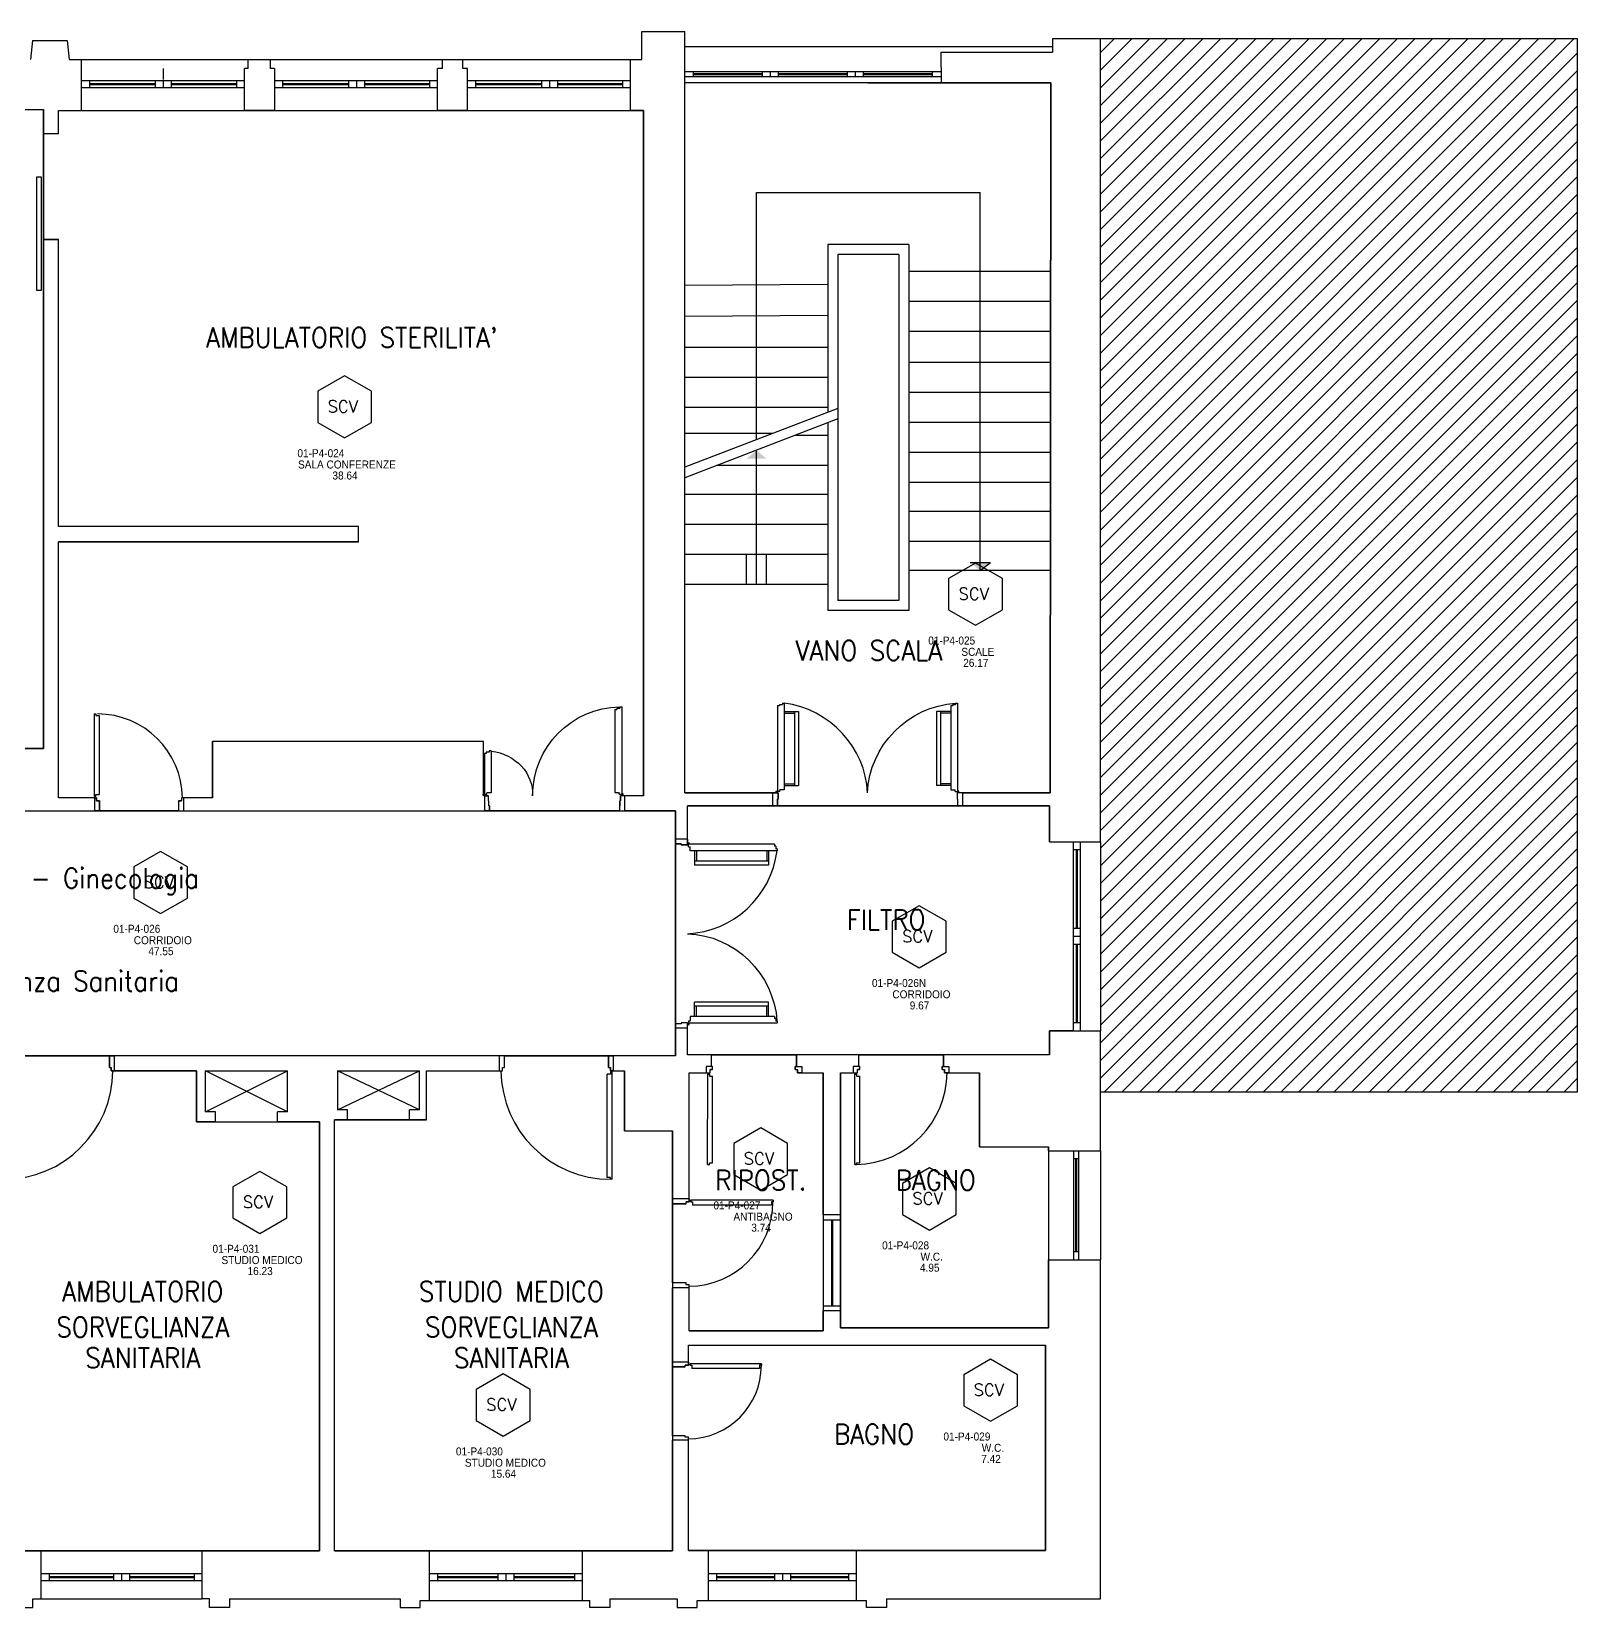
# Model space of a CAD drawing. Header units: inches. Extents: x 16420 to 16611, y 92341 to 92416.
# Drawn here: x 16595.16 to 16610.62, y 92394.56 to 92410.31 of the extents above; entities that cross this region are included whole.
import ezdxf
from ezdxf.enums import TextEntityAlignment as Align

# ---------------------------------------------------------------- set-up
doc = ezdxf.new("R2010")
doc.units = ezdxf.units.IN
doc.header["$LTSCALE"] = 50
doc.header["$MEASUREMENT"] = 0
doc.linetypes.add('HIDDEN2', pattern=[0.1875, 0.125, -0.0625])
doc.linetypes.add('NASCOSTA2', pattern=[0.1875, 0.125, -0.0625])
for name, color, linetype in [('A-LOCALI', 7, 'Continuous'), ('AA-CodiceVano', 7, 'Continuous'), ('GMM_DEST.USO', 50, 'Continuous'), ('PIANTA', 7, 'Continuous'), ('RM', 191, 'Continuous')]:
    doc.layers.add(name, color=color, linetype=linetype)
doc.styles.add('ARIAL', font='arial.ttf')
doc.styles.add('ARTECO', font='romans.shx', dxfattribs={"width": 0.9})
doc.styles.get("Standard").update_dxf_attribs({"font": 'txt.shx'})

# ---------------------------------------------------------------- blocks, each defined once
blk = doc.blocks.new('MFM_COD_VANO')
at = {"layer": 'A-LOCALI'}
for p, q in [((0, 0.621), (-0.269, 0.466)), ((0.269, 0.466), (0, 0.621)), ((-0.269, 0.466), (-0.269, 0.155)), ((0.269, 0.155), (0.269, 0.466)), ((-0.269, 0.155), (0, 0)), ((0, 0), (0.269, 0.155))]:
    blk.add_line(p, q, dxfattribs=at)
blk.add_text('SCV', height=0.12, dxfattribs=at).set_placement((-0.17, 0.255))
at = {"layer": 'A-LOCALI', "flags": 9}
for tag in ['MFM_NAME', 'MFM_COD_COMPLESSO', 'MFM_COD_EDIFICIO', 'MFM_COD_PIANO', 'MFM_COD_MACROAREA', 'MFM_ZONA', 'MFM_REPARTO']:
    blk.add_attdef(tag, (-0.084, 0.188), '', height=0.005, dxfattribs=at)
blk.add_attdef('MFM_ALTEZZA', text='', height=0.005, dxfattribs=at).set_placement((-0.057, 0.188), align=Align.CENTER)
at = {"layer": 'A-LOCALI', "style": 'ARIAL', "width": 0.9, "flags": 8}
for tag, p in [('MFM_COD_UT', (-0.026, -0.078)), ('MFM_DESTINAZIONE_USO', (0.023, -0.306)), ('MFM_SUPERFICIE', (0.004, -0.416))]:
    blk.add_attdef(tag, text='', height=0.08, dxfattribs=at).set_placement(p, align=Align.CENTER)
at = {"layer": 'A-LOCALI', "style": 'ARIAL', "width": 0.9}
for tag, p, height, flags in [('MFM_COD_LOCALE', (-0.472, -0.192), 0.08, 8), ('MFM_COD_SCHEDA', (-0.275, -0.483), 0.04, 9)]:
    blk.add_attdef(tag, p, '', height=height, dxfattribs=dict(at, flags=flags))

msp = doc.modelspace()

# ---------------------------------------------------------------- linework, layer by layer
at = {"layer": 'PIANTA', "color": 0}
for p, q in [((16601.264, 92410.033), (16601.264, 92410.313)), ((16601.264, 92410.313), (16601.694, 92410.313)), ((16601.694, 92402.703), (16601.694, 92410.313)), ((16595.168, 92410.223), (16595.147, 92410.033)), ((16595.168, 92410.223), (16595.514, 92410.223)), ((16595.514, 92410.223), (16595.535, 92410.033)), ((16601.694, 92410.163), (16605.37, 92410.163)), ((16604.254, 92410.108), (16604.255, 92409.803)), ((16604.255, 92410.108), (16605.37, 92410.108)), ((16605.849, 92410.241), (16605.37, 92410.241)), ((16605.37, 92410.241), (16605.37, 92410.108)), ((16605.849, 92402.213), (16605.849, 92410.241)), ((16605.849, 92410.222), (16605.849, 92410.241)), ((16605.849, 92410.102), (16605.988, 92410.241)), ((16605.849, 92409.926), (16606.165, 92410.241)), ((16605.849, 92409.749), (16606.341, 92410.241)), ((16605.849, 92409.572), (16606.518, 92410.241)), ((16605.849, 92409.395), (16606.695, 92410.241)), ((16605.849, 92409.219), (16606.872, 92410.241)), ((16605.849, 92409.042), (16607.049, 92410.241)), ((16605.849, 92408.865), (16607.225, 92410.241)), ((16605.849, 92408.688), (16607.402, 92410.241)), ((16605.849, 92408.511), (16607.579, 92410.241)), ((16605.849, 92408.335), (16607.756, 92410.241)), ((16605.849, 92408.158), (16607.932, 92410.241)), ((16605.849, 92407.981), (16608.109, 92410.241)), ((16605.849, 92407.804), (16608.286, 92410.241)), ((16605.849, 92407.628), (16608.463, 92410.241)), ((16605.849, 92407.451), (16608.64, 92410.241)), ((16605.849, 92407.274), (16608.816, 92410.241)), ((16605.849, 92407.097), (16608.993, 92410.241)), ((16605.849, 92406.92), (16609.17, 92410.241)), ((16605.849, 92406.744), (16609.347, 92410.241)), ((16605.849, 92406.567), (16609.523, 92410.241)), ((16605.849, 92406.39), (16609.7, 92410.241)), ((16605.849, 92406.213), (16609.877, 92410.241)), ((16605.849, 92406.037), (16610.054, 92410.241)), ((16605.849, 92405.86), (16610.23, 92410.241)), ((16605.849, 92405.683), (16610.407, 92410.241)), ((16605.849, 92405.506), (16610.584, 92410.241)), ((16605.849, 92405.329), (16610.621, 92410.101)), ((16595.535, 92410.033), (16595.659, 92410.033)), ((16595.659, 92409.523), (16595.659, 92410.033)), ((16595.659, 92410.033), (16597.289, 92410.033)), ((16596.474, 92409.943), (16596.474, 92409.833)), ((16597.289, 92410.033), (16597.514, 92410.033)), ((16597.289, 92409.523), (16597.289, 92409.943)), ((16597.289, 92409.943), (16597.289, 92409.943)), ((16597.289, 92409.943), (16597.289, 92409.943)), ((16597.325, 92409.943), (16597.289, 92409.943)), ((16597.325, 92409.943), (16597.325, 92410.033)), ((16597.514, 92410.033), (16599.219, 92410.033)), ((16597.55, 92409.943), (16597.55, 92410.033)), ((16597.589, 92409.943), (16597.55, 92409.943)), ((16597.589, 92409.943), (16597.589, 92409.523)), ((16599.219, 92410.033), (16599.424, 92410.033)), ((16599.219, 92409.523), (16599.219, 92409.943)), ((16599.219, 92409.943), (16599.219, 92409.943)), ((16599.268, 92409.943), (16599.219, 92409.943)), ((16599.268, 92409.943), (16599.268, 92410.033)), ((16599.268, 92409.943), (16599.268, 92409.943)), ((16599.424, 92410.033), (16601.149, 92410.033)), ((16599.473, 92409.943), (16599.473, 92410.033)), ((16599.519, 92409.943), (16599.473, 92409.943)), ((16599.519, 92409.523), (16599.519, 92409.943)), ((16601.149, 92410.033), (16601.264, 92410.033)), ((16601.149, 92409.943), (16601.149, 92410.033)), ((16601.149, 92409.523), (16601.149, 92409.943)), ((16601.149, 92409.943), (16601.149, 92409.943)), ((16601.264, 92410.033), (16601.264, 92410.033)), ((16595.659, 92409.823), (16597.289, 92409.823)), ((16595.739, 92409.823), (16595.739, 92409.753)), ((16595.739, 92409.793), (16596.394, 92409.793)), ((16595.739, 92409.783), (16596.394, 92409.783)), ((16596.394, 92409.823), (16596.394, 92409.753)), ((16596.474, 92409.823), (16596.474, 92409.753)), ((16596.554, 92409.823), (16596.554, 92409.753)), ((16596.554, 92409.793), (16597.209, 92409.793)), ((16596.554, 92409.783), (16597.209, 92409.783)), ((16597.209, 92409.823), (16597.209, 92409.753)), ((16597.589, 92409.823), (16599.219, 92409.823)), ((16597.669, 92409.823), (16597.669, 92409.753)), ((16597.669, 92409.793), (16598.329, 92409.793)), ((16597.669, 92409.783), (16598.329, 92409.783)), ((16598.329, 92409.823), (16598.329, 92409.753)), ((16598.409, 92409.823), (16598.409, 92409.753)), ((16598.489, 92409.823), (16598.489, 92409.753)), ((16598.489, 92409.793), (16599.139, 92409.793)), ((16598.489, 92409.783), (16599.139, 92409.783)), ((16599.139, 92409.823), (16599.139, 92409.753)), ((16599.519, 92409.823), (16601.149, 92409.823)), ((16599.599, 92409.823), (16599.599, 92409.753)), ((16599.599, 92409.793), (16600.259, 92409.793)), ((16599.599, 92409.783), (16600.259, 92409.783)), ((16600.259, 92409.823), (16600.259, 92409.753)), ((16600.339, 92409.823), (16600.339, 92409.753)), ((16600.419, 92409.823), (16600.419, 92409.753)), ((16600.419, 92409.793), (16601.069, 92409.793)), ((16600.419, 92409.783), (16601.069, 92409.783)), ((16601.069, 92409.823), (16601.069, 92409.753)), ((16601.694, 92409.803), (16604.254, 92409.803)), ((16601.694, 92409.803), (16604.254, 92409.803)), ((16601.695, 92409.913), (16604.254, 92409.913)), ((16601.695, 92409.863), (16604.255, 92409.863)), ((16601.775, 92409.912), (16601.775, 92409.862)), ((16601.775, 92409.892), (16602.465, 92409.893)), ((16601.775, 92409.882), (16602.465, 92409.883)), ((16602.465, 92409.913), (16602.465, 92409.863)), ((16602.545, 92409.913), (16602.545, 92409.863)), ((16602.625, 92409.912), (16602.625, 92409.862)), ((16602.625, 92409.892), (16603.315, 92409.894)), ((16602.625, 92409.882), (16603.315, 92409.884)), ((16603.315, 92409.913), (16603.315, 92409.863)), ((16603.395, 92409.913), (16603.395, 92409.863)), ((16603.475, 92409.912), (16603.475, 92409.862)), ((16603.475, 92409.893), (16604.165, 92409.893)), ((16603.475, 92409.883), (16604.165, 92409.883)), ((16604.165, 92409.913), (16604.165, 92409.863)), ((16604.255, 92409.803), (16605.354, 92409.803)), ((16605.345, 92402.703), (16605.354, 92409.803)), ((16605.849, 92405.153), (16610.621, 92409.924)), ((16595.659, 92409.753), (16597.289, 92409.753)), ((16597.589, 92409.753), (16599.219, 92409.753)), ((16599.519, 92409.753), (16601.149, 92409.753)), ((16605.849, 92404.976), (16610.621, 92409.747)), ((16595.039, 92409.533), (16595.279, 92409.533)), ((16595.279, 92409.293), (16595.279, 92409.533)), ((16595.429, 92409.523), (16595.659, 92409.523)), ((16595.429, 92409.293), (16595.429, 92409.523)), ((16595.659, 92409.523), (16597.289, 92409.523)), ((16597.589, 92409.523), (16597.289, 92409.523)), ((16597.589, 92409.523), (16599.219, 92409.523)), ((16599.519, 92409.523), (16599.219, 92409.523)), ((16599.519, 92409.523), (16601.149, 92409.523)), ((16601.279, 92409.523), (16601.149, 92409.523)), ((16601.279, 92402.673), (16601.279, 92409.523)), ((16605.849, 92404.799), (16610.621, 92409.571)), ((16605.849, 92404.622), (16610.621, 92409.394)), ((16595.279, 92409.293), (16595.429, 92409.293)), ((16605.849, 92404.446), (16610.621, 92409.217)), ((16605.849, 92404.269), (16610.621, 92409.04)), ((16595.259, 92408.857), (16595.209, 92408.857)), ((16595.209, 92408.857), (16595.209, 92407.726)), ((16595.259, 92407.726), (16595.259, 92408.857)), ((16605.849, 92404.092), (16610.621, 92408.863)), ((16602.409, 92406.232), (16602.409, 92408.703)), ((16602.409, 92408.703), (16604.648, 92408.703)), ((16604.648, 92404.923), (16604.648, 92408.703)), ((16605.849, 92403.915), (16610.621, 92408.687)), ((16605.849, 92403.738), (16610.621, 92408.51)), ((16595.279, 92408.233), (16595.429, 92408.233)), ((16595.279, 92403.143), (16595.279, 92408.233)), ((16595.429, 92405.363), (16595.429, 92408.233)), ((16605.849, 92403.562), (16610.621, 92408.333)), ((16603.934, 92408.184), (16603.124, 92408.184)), ((16603.124, 92408.184), (16603.124, 92406.506)), ((16603.834, 92408.084), (16603.224, 92408.084)), ((16603.224, 92408.084), (16603.224, 92404.623)), ((16603.834, 92408.084), (16603.834, 92404.623)), ((16603.934, 92408.184), (16603.934, 92404.523)), ((16605.849, 92403.385), (16610.621, 92408.156)), ((16605.352, 92407.913), (16603.934, 92407.913)), ((16605.849, 92403.208), (16610.621, 92407.98)), ((16603.124, 92407.783), (16601.694, 92407.773)), ((16605.849, 92403.031), (16610.621, 92407.803)), ((16595.209, 92407.726), (16595.259, 92407.726)), ((16605.351, 92407.613), (16603.934, 92407.613)), ((16605.849, 92402.855), (16610.621, 92407.626)), ((16603.124, 92407.473), (16601.693, 92407.463)), ((16605.849, 92402.678), (16610.621, 92407.449)), ((16605.351, 92407.313), (16603.934, 92407.313)), ((16605.849, 92402.501), (16610.621, 92407.272)), ((16603.124, 92407.153), (16601.693, 92407.153)), ((16605.35, 92407.003), (16603.934, 92407.003)), ((16605.849, 92402.324), (16610.621, 92407.096)), ((16603.124, 92406.853), (16601.694, 92406.853)), ((16605.849, 92402.147), (16610.621, 92406.919)), ((16605.35, 92406.703), (16603.934, 92406.703)), ((16605.849, 92401.971), (16610.621, 92406.742)), ((16603.124, 92406.553), (16601.694, 92406.553)), ((16605.849, 92401.794), (16610.621, 92406.565)), ((16603.124, 92406.401), (16603.124, 92404.523)), ((16605.35, 92406.403), (16603.934, 92406.403)), ((16605.849, 92401.617), (16610.621, 92406.389)), ((16602.574, 92406.293), (16601.695, 92406.293)), ((16603.124, 92406.273), (16602.799, 92406.273)), ((16605.849, 92401.44), (16610.621, 92406.212)), ((16602.411, 92404.783), (16602.411, 92406.125)), ((16605.349, 92406.103), (16603.934, 92406.103)), ((16605.849, 92401.264), (16610.621, 92406.035)), ((16603.124, 92405.973), (16602.011, 92405.973)), ((16605.849, 92401.087), (16610.621, 92405.858)), ((16605.349, 92405.803), (16603.934, 92405.803)), ((16603.124, 92405.683), (16601.694, 92405.683)), ((16605.849, 92400.91), (16610.621, 92405.681)), ((16603.124, 92405.383), (16601.694, 92405.383)), ((16605.356, 92405.513), (16603.934, 92405.513)), ((16605.849, 92400.733), (16610.621, 92405.505)), ((16598.429, 92405.363), (16595.429, 92405.363)), ((16598.429, 92405.212), (16598.429, 92405.363)), ((16605.849, 92400.556), (16610.621, 92405.328)), ((16598.429, 92405.212), (16595.429, 92405.212)), ((16595.429, 92402.653), (16595.429, 92405.212)), ((16603.124, 92405.083), (16601.695, 92405.083)), ((16602.311, 92404.783), (16602.311, 92405.083)), ((16602.511, 92404.783), (16602.511, 92405.083)), ((16605.355, 92405.213), (16603.934, 92405.213)), ((16605.849, 92400.38), (16610.621, 92405.151)), ((16605.355, 92404.923), (16603.934, 92404.923)), ((16604.547, 92405.005), (16604.648, 92405.005)), ((16604.648, 92404.923), (16604.749, 92405.005)), ((16604.648, 92405.005), (16604.749, 92405.005)), ((16605.849, 92400.203), (16610.621, 92404.974)), ((16603.124, 92404.783), (16601.694, 92404.783)), ((16605.849, 92400.026), (16610.621, 92404.798)), ((16603.834, 92404.623), (16603.224, 92404.623)), ((16605.849, 92399.849), (16610.621, 92404.621)), ((16603.934, 92404.523), (16603.124, 92404.523)), ((16605.89, 92399.713), (16610.621, 92404.444)), ((16606.066, 92399.713), (16610.621, 92404.267)), ((16606.243, 92399.713), (16610.621, 92404.09)), ((16606.42, 92399.713), (16610.621, 92403.914)), ((16606.597, 92399.713), (16610.621, 92403.737)), ((16595.786, 92403.491), (16595.786, 92402.669)), ((16595.786, 92403.491), (16595.803, 92403.491)), ((16595.803, 92403.491), (16595.803, 92403.474)), ((16600.993, 92403.536), (16600.993, 92402.704)), ((16600.993, 92403.536), (16601.012, 92403.536)), ((16601.012, 92403.548), (16601.012, 92403.536)), ((16601.012, 92403.548), (16601.041, 92403.548)), ((16601.041, 92403.561), (16601.061, 92403.561)), ((16601.041, 92403.561), (16601.041, 92403.548)), ((16601.061, 92403.561), (16601.061, 92402.687)), ((16602.621, 92403.574), (16602.621, 92402.714)), ((16602.621, 92403.574), (16602.64, 92403.574)), ((16602.64, 92403.586), (16602.64, 92403.574)), ((16602.64, 92403.586), (16602.668, 92403.586)), ((16602.668, 92403.598), (16602.668, 92403.586)), ((16602.668, 92403.598), (16602.686, 92403.598)), ((16602.686, 92403.598), (16602.686, 92402.731)), ((16602.686, 92403.515), (16602.831, 92403.515)), ((16602.686, 92403.497), (16602.791, 92403.497)), ((16602.791, 92403.515), (16602.791, 92402.774)), ((16602.831, 92403.515), (16602.831, 92402.774)), ((16604.209, 92403.515), (16604.209, 92402.774)), ((16604.354, 92403.515), (16604.209, 92403.515)), ((16604.249, 92403.515), (16604.249, 92402.774)), ((16604.354, 92403.497), (16604.249, 92403.497)), ((16604.354, 92403.574), (16604.353, 92402.731)), ((16604.354, 92403.574), (16604.372, 92403.574)), ((16604.372, 92403.586), (16604.372, 92403.574)), ((16604.372, 92403.586), (16604.4, 92403.586)), ((16604.4, 92403.598), (16604.4, 92403.586)), ((16604.4, 92403.598), (16604.419, 92403.598)), ((16604.419, 92403.598), (16604.419, 92402.714)), ((16606.774, 92399.713), (16610.621, 92403.56)), ((16595.803, 92403.474), (16595.835, 92403.474)), ((16595.835, 92403.474), (16595.835, 92402.686)), ((16606.95, 92399.713), (16610.621, 92403.383)), ((16599.679, 92403.213), (16596.969, 92403.213)), ((16596.969, 92402.653), (16596.969, 92403.213)), ((16599.679, 92402.673), (16599.679, 92403.213)), ((16607.127, 92399.713), (16610.621, 92403.207)), ((16595.029, 92403.143), (16595.279, 92403.143)), ((16599.688, 92403.094), (16599.688, 92402.685)), ((16599.707, 92403.094), (16599.688, 92403.094)), ((16599.736, 92403.107), (16599.707, 92403.107)), ((16599.707, 92403.107), (16599.707, 92403.094)), ((16599.756, 92403.12), (16599.736, 92403.12)), ((16599.736, 92403.12), (16599.736, 92403.107)), ((16599.756, 92403.12), (16599.756, 92402.702)), ((16607.304, 92399.713), (16610.621, 92403.03)), ((16607.481, 92399.713), (16610.621, 92402.853)), ((16599.756, 92402.702), (16599.712, 92402.702)), ((16599.712, 92402.685), (16599.712, 92402.702)), ((16600.993, 92402.704), (16601.037, 92402.704)), ((16601.037, 92402.687), (16601.037, 92402.704)), ((16601.694, 92402.703), (16602.569, 92402.703)), ((16602.569, 92402.703), (16602.569, 92402.573)), ((16602.569, 92402.703), (16602.625, 92402.703)), ((16602.644, 92402.714), (16602.621, 92402.714)), ((16602.625, 92402.703), (16602.625, 92402.638)), ((16602.644, 92402.714), (16602.644, 92402.731)), ((16602.686, 92402.731), (16602.644, 92402.731)), ((16602.686, 92402.791), (16602.791, 92402.791)), ((16602.686, 92402.774), (16602.831, 92402.774)), ((16604.353, 92402.774), (16604.209, 92402.774)), ((16604.353, 92402.791), (16604.249, 92402.791)), ((16604.353, 92402.731), (16604.395, 92402.731)), ((16604.395, 92402.714), (16604.395, 92402.731)), ((16604.395, 92402.714), (16604.419, 92402.714)), ((16604.415, 92402.703), (16604.415, 92402.638)), ((16604.47, 92402.703), (16604.415, 92402.703)), ((16604.47, 92402.703), (16604.47, 92402.573)), ((16604.47, 92402.703), (16605.345, 92402.703)), ((16595.789, 92402.653), (16595.429, 92402.653)), ((16595.786, 92402.669), (16595.803, 92402.669)), ((16595.789, 92402.653), (16595.789, 92402.523)), ((16595.789, 92402.653), (16595.809, 92402.653)), ((16595.803, 92402.686), (16595.835, 92402.686)), ((16595.803, 92402.669), (16595.803, 92402.686)), ((16595.809, 92402.653), (16595.809, 92402.62)), ((16595.809, 92402.62), (16595.839, 92402.62)), ((16595.839, 92402.62), (16595.839, 92402.523)), ((16596.629, 92402.62), (16596.659, 92402.62)), ((16596.629, 92402.62), (16596.629, 92402.523)), ((16596.659, 92402.653), (16596.659, 92402.62)), ((16596.679, 92402.653), (16596.659, 92402.653)), ((16596.969, 92402.653), (16596.679, 92402.653)), ((16596.679, 92402.653), (16596.679, 92402.523)), ((16599.689, 92402.673), (16599.679, 92402.673)), ((16599.712, 92402.685), (16599.688, 92402.685)), ((16599.689, 92402.673), (16599.689, 92402.523)), ((16599.689, 92402.673), (16599.729, 92402.673)), ((16599.729, 92402.623), (16599.729, 92402.673)), ((16599.729, 92402.623), (16599.734, 92402.623)), ((16599.734, 92402.572), (16599.734, 92402.623)), ((16599.734, 92402.572), (16599.739, 92402.572)), ((16599.739, 92402.572), (16599.739, 92402.523)), ((16601.037, 92402.687), (16601.061, 92402.687)), ((16601.044, 92402.572), (16601.039, 92402.572)), ((16601.039, 92402.572), (16601.039, 92402.523)), ((16601.049, 92402.623), (16601.044, 92402.623)), ((16601.044, 92402.572), (16601.044, 92402.623)), ((16601.049, 92402.623), (16601.049, 92402.673)), ((16601.089, 92402.673), (16601.049, 92402.673)), ((16601.279, 92402.673), (16601.089, 92402.673)), ((16601.089, 92402.673), (16601.089, 92402.523)), ((16602.569, 92402.573), (16601.72, 92402.573)), ((16601.72, 92402.238), (16601.72, 92402.573)), ((16602.62, 92402.573), (16602.569, 92402.573)), ((16602.625, 92402.638), (16602.62, 92402.638)), ((16602.62, 92402.638), (16602.62, 92402.573)), ((16604.415, 92402.638), (16604.42, 92402.638)), ((16604.42, 92402.638), (16604.42, 92402.573)), ((16604.47, 92402.573), (16604.42, 92402.573)), ((16605.34, 92402.573), (16604.47, 92402.573)), ((16605.34, 92402.213), (16605.34, 92402.573)), ((16607.657, 92399.713), (16610.621, 92402.676)), ((16595.049, 92402.523), (16595.789, 92402.523)), ((16595.839, 92402.523), (16595.789, 92402.523)), ((16596.629, 92402.523), (16596.679, 92402.523)), ((16596.679, 92402.523), (16599.689, 92402.523)), ((16599.739, 92402.523), (16599.689, 92402.523)), ((16601.039, 92402.523), (16601.089, 92402.523)), ((16601.599, 92402.523), (16601.089, 92402.523)), ((16601.599, 92402.238), (16601.599, 92402.523)), ((16607.834, 92399.713), (16610.621, 92402.5)), ((16601.72, 92402.238), (16601.599, 92402.238)), ((16601.599, 92402.193), (16601.599, 92402.238)), ((16601.72, 92402.238), (16601.72, 92402.183)), ((16608.011, 92399.713), (16610.621, 92402.323)), ((16601.655, 92402.193), (16601.599, 92402.193)), ((16601.655, 92402.183), (16601.655, 92402.193)), ((16601.72, 92402.183), (16601.655, 92402.183)), ((16602.591, 92402.187), (16601.731, 92402.187)), ((16601.731, 92402.163), (16601.731, 92402.187)), ((16601.731, 92402.163), (16601.747, 92402.163)), ((16601.747, 92402.121), (16601.747, 92402.163)), ((16602.615, 92402.121), (16601.747, 92402.121)), ((16601.791, 92402.121), (16601.791, 92401.977)), ((16601.808, 92402.121), (16601.808, 92402.017)), ((16602.514, 92402.121), (16602.514, 92402.017)), ((16602.531, 92402.121), (16602.531, 92401.977)), ((16602.591, 92402.187), (16602.591, 92402.168)), ((16602.603, 92402.168), (16602.591, 92402.168)), ((16602.603, 92402.168), (16602.603, 92402.14)), ((16602.615, 92402.14), (16602.603, 92402.14)), ((16602.615, 92402.14), (16602.615, 92402.121)), ((16605.34, 92402.213), (16605.849, 92402.213)), ((16605.575, 92402.213), (16605.575, 92400.323)), ((16605.645, 92402.133), (16605.575, 92402.133)), ((16605.605, 92402.133), (16605.605, 92401.348)), ((16605.615, 92402.133), (16605.615, 92401.348)), ((16605.645, 92402.213), (16605.645, 92400.323)), ((16605.849, 92402.213), (16605.849, 92400.323)), ((16608.188, 92399.713), (16610.621, 92402.146)), ((16602.531, 92402.017), (16601.791, 92402.017)), ((16602.531, 92401.977), (16601.791, 92401.977)), ((16608.365, 92399.713), (16610.621, 92401.969)), ((16608.541, 92399.713), (16610.621, 92401.792)), ((16608.718, 92399.713), (16610.621, 92401.616)), ((16608.895, 92399.713), (16610.621, 92401.439)), ((16605.575, 92401.348), (16605.645, 92401.348)), ((16605.575, 92401.268), (16605.645, 92401.268)), ((16605.575, 92401.188), (16605.645, 92401.188)), ((16605.605, 92401.188), (16605.605, 92400.403)), ((16605.615, 92401.188), (16605.615, 92400.403)), ((16609.072, 92399.713), (16610.621, 92401.262)), ((16609.248, 92399.713), (16610.621, 92401.085)), ((16609.425, 92399.713), (16610.621, 92400.909)), ((16609.602, 92399.713), (16610.621, 92400.732)), ((16602.531, 92400.608), (16601.791, 92400.609)), ((16601.791, 92400.465), (16601.791, 92400.609)), ((16602.531, 92400.569), (16601.791, 92400.569)), ((16601.808, 92400.465), (16601.808, 92400.569)), ((16602.514, 92400.464), (16602.514, 92400.569)), ((16602.531, 92400.464), (16602.531, 92400.608)), ((16609.779, 92399.713), (16610.621, 92400.555)), ((16601.599, 92400.348), (16601.599, 92400.393)), ((16601.655, 92400.393), (16601.599, 92400.393)), ((16601.599, 92400.073), (16601.599, 92400.348)), ((16601.72, 92400.348), (16601.599, 92400.348)), ((16601.72, 92400.403), (16601.655, 92400.403)), ((16601.655, 92400.403), (16601.655, 92400.393)), ((16601.72, 92400.348), (16601.72, 92400.403)), ((16601.72, 92400.083), (16601.72, 92400.348)), ((16601.731, 92400.423), (16601.731, 92400.399)), ((16601.731, 92400.423), (16601.747, 92400.423)), ((16602.615, 92400.399), (16601.731, 92400.399)), ((16602.591, 92400.464), (16601.747, 92400.465)), ((16601.747, 92400.465), (16601.747, 92400.423)), ((16602.591, 92400.464), (16602.591, 92400.446)), ((16602.603, 92400.446), (16602.591, 92400.446)), ((16602.603, 92400.446), (16602.603, 92400.418)), ((16602.615, 92400.418), (16602.603, 92400.418)), ((16602.615, 92400.418), (16602.615, 92400.399)), ((16605.645, 92400.403), (16605.575, 92400.403)), ((16609.956, 92399.713), (16610.621, 92400.378)), ((16605.34, 92400.083), (16605.34, 92400.323)), ((16605.34, 92400.323), (16605.849, 92400.323)), ((16605.849, 92399.123), (16605.849, 92400.323)), ((16610.132, 92399.713), (16610.621, 92400.201)), ((16595.939, 92400.073), (16595.989, 92400.073)), ((16595.939, 92399.956), (16595.939, 92400.073)), ((16599.839, 92400.073), (16595.989, 92400.073)), ((16595.989, 92399.923), (16595.989, 92400.073)), ((16599.839, 92399.923), (16599.839, 92400.073)), ((16599.889, 92400.073), (16599.839, 92400.073)), ((16599.889, 92399.956), (16599.889, 92400.073)), ((16600.929, 92400.073), (16600.979, 92400.073)), ((16600.929, 92399.956), (16600.929, 92400.073)), ((16600.979, 92399.923), (16600.979, 92400.073)), ((16601.599, 92400.073), (16600.979, 92400.073)), ((16601.934, 92400.083), (16601.72, 92400.083)), ((16601.96, 92400.083), (16601.895, 92400.083)), ((16601.96, 92399.966), (16601.96, 92400.083)), ((16602.81, 92399.966), (16602.81, 92400.083)), ((16603.432, 92400.083), (16602.81, 92400.083)), ((16603.432, 92399.966), (16603.432, 92400.083)), ((16605.34, 92400.083), (16604.28, 92400.083)), ((16604.28, 92399.966), (16604.28, 92400.083)), ((16610.309, 92399.713), (16610.621, 92400.025)), ((16595.939, 92399.956), (16595.954, 92399.956)), ((16595.954, 92399.923), (16595.954, 92399.956)), ((16595.989, 92399.923), (16595.954, 92399.923)), ((16596.809, 92399.923), (16595.989, 92399.923)), ((16596.809, 92399.413), (16596.809, 92399.923)), ((16596.899, 92399.923), (16597.719, 92399.923)), ((16597.719, 92399.513), (16596.899, 92399.923)), ((16596.899, 92399.513), (16597.719, 92399.923)), ((16596.899, 92399.513), (16596.899, 92399.923)), ((16597.719, 92399.513), (16597.719, 92399.923)), ((16598.219, 92399.923), (16599.039, 92399.923)), ((16598.219, 92399.923), (16598.219, 92399.533)), ((16599.039, 92399.533), (16598.219, 92399.923)), ((16598.219, 92399.533), (16599.039, 92399.923)), ((16599.039, 92399.533), (16599.039, 92399.923)), ((16599.109, 92399.923), (16599.839, 92399.923)), ((16599.109, 92399.433), (16599.109, 92399.923)), ((16599.839, 92399.923), (16599.869, 92399.923)), ((16599.869, 92399.923), (16599.869, 92399.956)), ((16599.869, 92399.956), (16599.889, 92399.956)), ((16600.917, 92398.854), (16600.917, 92399.89)), ((16600.949, 92399.89), (16600.917, 92399.89)), ((16600.929, 92399.956), (16600.949, 92399.956)), ((16600.949, 92399.923), (16600.949, 92399.956)), ((16600.979, 92399.923), (16600.949, 92399.923)), ((16600.949, 92399.907), (16600.949, 92399.89)), ((16600.966, 92399.907), (16600.949, 92399.907)), ((16600.966, 92398.838), (16600.966, 92399.907)), ((16600.979, 92399.923), (16601.089, 92399.923)), ((16601.089, 92399.323), (16601.089, 92399.923)), ((16601.737, 92399.903), (16601.905, 92399.903)), ((16601.737, 92398.643), (16601.737, 92399.903)), ((16601.905, 92399.966), (16601.905, 92399.903)), ((16601.96, 92399.966), (16601.905, 92399.966)), ((16601.905, 92399.903), (16601.947, 92399.903)), ((16601.921, 92398.985), (16601.922, 92399.887)), ((16601.922, 92399.887), (16601.938, 92399.887)), ((16601.938, 92399.887), (16601.938, 92399.87)), ((16601.938, 92399.87), (16601.971, 92399.87)), ((16601.947, 92399.903), (16601.947, 92399.936)), ((16601.97, 92399.936), (16601.947, 92399.936)), ((16601.97, 92399.966), (16601.96, 92399.966)), ((16601.97, 92399.936), (16601.97, 92399.966)), ((16601.97, 92399.001), (16601.971, 92399.87)), ((16602.797, 92399.966), (16602.81, 92399.966)), ((16602.797, 92399.936), (16602.797, 92399.966)), ((16602.797, 92399.936), (16602.82, 92399.936)), ((16602.81, 92399.966), (16602.862, 92399.966)), ((16602.82, 92399.903), (16602.82, 92399.936)), ((16602.862, 92399.903), (16602.82, 92399.903)), ((16602.862, 92399.966), (16602.862, 92399.903)), ((16602.862, 92399.903), (16603.077, 92399.903)), ((16603.077, 92398.483), (16603.077, 92399.903)), ((16603.25, 92399.903), (16603.25, 92398.483)), ((16603.25, 92399.903), (16603.377, 92399.903)), ((16603.377, 92399.966), (16603.377, 92399.903)), ((16603.432, 92399.966), (16603.377, 92399.966)), ((16603.377, 92399.903), (16603.42, 92399.903)), ((16603.394, 92398.985), (16603.394, 92399.887)), ((16603.394, 92399.887), (16603.411, 92399.887)), ((16603.411, 92399.887), (16603.411, 92399.87)), ((16603.411, 92399.87), (16603.443, 92399.87)), ((16603.42, 92399.903), (16603.42, 92399.936)), ((16603.442, 92399.936), (16603.42, 92399.936)), ((16603.442, 92399.966), (16603.432, 92399.966)), ((16603.442, 92399.936), (16603.442, 92399.966)), ((16603.443, 92399.001), (16603.443, 92399.87)), ((16604.267, 92399.966), (16604.28, 92399.966)), ((16604.267, 92399.936), (16604.267, 92399.966)), ((16604.267, 92399.936), (16604.29, 92399.936)), ((16604.28, 92399.966), (16604.332, 92399.966)), ((16604.29, 92399.903), (16604.29, 92399.936)), ((16604.332, 92399.903), (16604.29, 92399.903)), ((16604.332, 92399.966), (16604.332, 92399.903)), ((16604.332, 92399.903), (16604.64, 92399.903)), ((16604.64, 92399.163), (16604.64, 92399.903)), ((16610.486, 92399.713), (16610.621, 92399.848)), ((16596.999, 92399.413), (16596.809, 92399.413)), ((16596.999, 92399.513), (16596.899, 92399.513)), ((16596.999, 92399.413), (16596.999, 92399.513)), ((16596.999, 92399.413), (16597.619, 92399.413)), ((16597.619, 92399.413), (16597.619, 92399.513)), ((16597.719, 92399.513), (16597.619, 92399.513)), ((16598.039, 92399.413), (16597.619, 92399.413)), ((16598.039, 92395.123), (16598.039, 92399.413)), ((16598.319, 92399.433), (16598.189, 92399.433)), ((16598.189, 92395.123), (16598.189, 92399.433)), ((16598.319, 92399.533), (16598.219, 92399.533)), ((16598.319, 92399.433), (16598.319, 92399.533)), ((16598.939, 92399.433), (16598.319, 92399.433)), ((16599.039, 92399.533), (16598.939, 92399.533)), ((16598.939, 92399.433), (16598.939, 92399.533)), ((16599.109, 92399.433), (16598.939, 92399.433)), ((16601.089, 92399.323), (16601.569, 92399.323)), ((16601.569, 92398.643), (16601.569, 92399.323)), ((16604.64, 92399.163), (16605.329, 92399.163)), ((16605.329, 92399.123), (16605.329, 92399.163)), ((16605.329, 92399.123), (16605.849, 92399.123)), ((16605.329, 92399.123), (16605.329, 92398.033)), ((16605.579, 92399.123), (16605.579, 92398.033)), ((16605.629, 92399.123), (16605.629, 92398.033)), ((16605.849, 92399.123), (16605.849, 92398.033)), ((16601.921, 92398.985), (16601.938, 92398.985)), ((16601.938, 92399.001), (16601.97, 92399.001)), ((16601.938, 92398.985), (16601.938, 92399.001)), ((16603.394, 92398.985), (16603.41, 92398.985)), ((16603.41, 92399.001), (16603.443, 92399.001)), ((16603.41, 92398.985), (16603.41, 92399.001)), ((16605.629, 92399.043), (16605.579, 92399.043)), ((16605.599, 92399.043), (16605.599, 92398.113)), ((16605.609, 92399.043), (16605.609, 92398.113)), ((16600.949, 92398.854), (16600.917, 92398.854)), ((16600.949, 92398.838), (16600.949, 92398.854)), ((16600.966, 92398.838), (16600.949, 92398.838)), ((16601.737, 92398.643), (16601.569, 92398.643)), ((16601.569, 92398.593), (16601.569, 92398.643)), ((16601.737, 92398.613), (16601.705, 92398.613)), ((16601.705, 92398.593), (16601.705, 92398.613)), ((16601.737, 92398.643), (16601.737, 92398.613)), ((16602.575, 92398.629), (16601.754, 92398.629)), ((16601.754, 92398.629), (16601.754, 92398.613)), ((16601.754, 92398.613), (16601.77, 92398.613)), ((16601.77, 92398.613), (16601.77, 92398.58)), ((16602.558, 92398.613), (16602.558, 92398.58)), ((16602.575, 92398.613), (16602.558, 92398.613)), ((16602.575, 92398.629), (16602.575, 92398.613)), ((16601.705, 92398.593), (16601.569, 92398.593)), ((16602.558, 92398.58), (16601.77, 92398.58)), ((16603.077, 92398.483), (16603.077, 92397.523)), ((16603.25, 92398.483), (16603.077, 92398.483)), ((16603.25, 92398.483), (16603.25, 92397.523)), ((16603.077, 92398.433), (16603.25, 92398.433)), ((16603.159, 92398.433), (16603.159, 92397.573)), ((16603.169, 92398.433), (16603.169, 92397.573)), ((16605.329, 92398.033), (16605.849, 92398.033)), ((16605.329, 92397.353), (16605.329, 92398.033)), ((16605.629, 92398.113), (16605.579, 92398.113)), ((16605.849, 92394.643), (16605.849, 92398.033)), ((16601.705, 92397.803), (16601.569, 92397.803)), ((16601.569, 92397.803), (16601.569, 92397.753)), ((16601.737, 92397.753), (16601.569, 92397.753)), ((16601.569, 92397.008), (16601.569, 92397.753)), ((16601.705, 92397.783), (16601.705, 92397.803)), ((16601.737, 92397.783), (16601.705, 92397.783)), ((16601.737, 92397.753), (16601.737, 92397.783)), ((16601.737, 92397.323), (16601.737, 92397.753)), ((16603.077, 92397.573), (16603.25, 92397.573)), ((16603.077, 92397.323), (16603.077, 92397.523)), ((16603.25, 92397.523), (16603.077, 92397.523)), ((16603.25, 92397.523), (16603.25, 92397.353)), ((16603.25, 92397.353), (16605.329, 92397.353)), ((16601.729, 92397.178), (16605.299, 92397.178)), ((16601.729, 92397.008), (16601.729, 92397.178)), ((16601.737, 92397.323), (16603.077, 92397.323)), ((16605.299, 92395.128), (16605.299, 92397.178)), ((16601.729, 92397.008), (16601.569, 92397.008)), ((16601.569, 92396.963), (16601.569, 92397.008)), ((16601.697, 92396.963), (16601.569, 92396.963)), ((16601.729, 92396.978), (16601.697, 92396.978)), ((16601.697, 92396.963), (16601.697, 92396.978)), ((16601.729, 92397.008), (16601.729, 92396.978)), ((16602.458, 92396.994), (16601.746, 92396.994)), ((16601.746, 92396.994), (16601.746, 92396.978)), ((16601.746, 92396.978), (16601.762, 92396.978)), ((16601.762, 92396.978), (16601.762, 92396.945)), ((16602.441, 92396.945), (16601.762, 92396.945)), ((16602.441, 92396.978), (16602.441, 92396.945)), ((16602.458, 92396.978), (16602.441, 92396.978)), ((16602.458, 92396.994), (16602.458, 92396.978)), ((16601.696, 92396.273), (16601.569, 92396.273)), ((16601.569, 92396.273), (16601.569, 92396.228)), ((16601.696, 92396.258), (16601.696, 92396.273)), ((16601.729, 92396.258), (16601.696, 92396.258)), ((16601.729, 92396.228), (16601.729, 92396.258)), ((16601.569, 92395.123), (16601.569, 92396.228)), ((16601.729, 92396.228), (16601.569, 92396.228)), ((16601.729, 92395.128), (16601.729, 92396.228)), ((16594.549, 92395.123), (16595.254, 92395.123)), ((16595.254, 92394.643), (16595.254, 92395.123)), ((16595.254, 92395.123), (16596.864, 92395.123)), ((16596.864, 92395.123), (16596.844, 92395.123)), ((16596.864, 92394.643), (16596.864, 92395.123)), ((16596.864, 92395.123), (16598.039, 92395.123)), ((16598.189, 92395.123), (16599.139, 92395.123)), ((16599.139, 92395.123), (16600.669, 92395.123)), ((16599.139, 92394.903), (16599.139, 92395.123)), ((16600.669, 92395.123), (16601.569, 92395.123)), ((16600.669, 92394.903), (16600.669, 92395.123)), ((16601.729, 92395.128), (16601.929, 92395.128)), ((16601.929, 92394.628), (16601.929, 92395.128)), ((16601.929, 92395.128), (16603.409, 92395.128)), ((16603.409, 92395.128), (16605.299, 92395.128)), ((16603.409, 92394.628), (16603.409, 92395.128)), ((16595.254, 92394.898), (16596.864, 92394.898)), ((16595.254, 92394.828), (16596.864, 92394.828)), ((16595.334, 92394.898), (16595.334, 92394.828)), ((16595.334, 92394.868), (16595.979, 92394.868)), ((16595.334, 92394.858), (16595.979, 92394.858)), ((16595.979, 92394.898), (16595.979, 92394.828)), ((16596.059, 92394.898), (16596.059, 92394.828)), ((16596.139, 92394.898), (16596.139, 92394.828)), ((16596.139, 92394.868), (16596.784, 92394.868)), ((16596.139, 92394.858), (16596.784, 92394.858)), ((16596.784, 92394.898), (16596.784, 92394.828)), ((16599.139, 92394.628), (16599.139, 92394.903)), ((16599.139, 92394.898), (16600.669, 92394.898)), ((16599.139, 92394.828), (16600.669, 92394.828)), ((16599.219, 92394.898), (16599.219, 92394.828)), ((16599.219, 92394.868), (16599.824, 92394.868)), ((16599.219, 92394.858), (16599.824, 92394.858)), ((16599.824, 92394.898), (16599.824, 92394.828)), ((16599.904, 92394.898), (16599.904, 92394.828)), ((16599.984, 92394.898), (16599.984, 92394.828)), ((16599.984, 92394.868), (16600.589, 92394.868)), ((16599.984, 92394.858), (16600.589, 92394.858)), ((16600.589, 92394.898), (16600.589, 92394.828)), ((16600.669, 92394.628), (16600.669, 92394.903)), ((16601.929, 92394.898), (16603.409, 92394.898)), ((16601.929, 92394.828), (16603.409, 92394.828)), ((16602.009, 92394.898), (16602.009, 92394.828)), ((16602.009, 92394.868), (16602.589, 92394.868)), ((16602.009, 92394.858), (16602.589, 92394.858)), ((16602.589, 92394.898), (16602.589, 92394.828)), ((16602.669, 92394.898), (16602.669, 92394.828)), ((16602.749, 92394.898), (16602.749, 92394.828)), ((16602.749, 92394.868), (16603.329, 92394.868)), ((16602.749, 92394.858), (16603.329, 92394.858)), ((16603.329, 92394.898), (16603.329, 92394.828)), ((16595.003, 92394.557), (16595.173, 92394.557)), ((16595.173, 92394.557), (16595.173, 92394.643)), ((16595.173, 92394.643), (16595.254, 92394.643)), ((16595.254, 92394.643), (16595.254, 92394.643)), ((16595.254, 92394.643), (16596.864, 92394.643)), ((16596.864, 92394.643), (16596.864, 92394.643)), ((16596.939, 92394.643), (16596.864, 92394.643)), ((16596.939, 92394.557), (16596.939, 92394.643)), ((16597.139, 92394.557), (16596.939, 92394.557)), ((16597.139, 92394.643), (16598.846, 92394.643)), ((16597.139, 92394.643), (16597.139, 92394.557)), ((16598.846, 92394.643), (16598.846, 92394.557)), ((16598.846, 92394.557), (16599.046, 92394.557)), ((16599.046, 92394.557), (16599.046, 92394.628)), ((16599.046, 92394.628), (16599.139, 92394.628)), ((16599.139, 92394.628), (16600.669, 92394.628)), ((16600.669, 92394.628), (16600.744, 92394.628)), ((16600.744, 92394.557), (16600.744, 92394.628)), ((16600.944, 92394.557), (16600.744, 92394.557)), ((16600.944, 92394.643), (16601.617, 92394.643)), ((16600.944, 92394.643), (16600.944, 92394.557)), ((16601.617, 92394.643), (16601.617, 92394.557)), ((16601.617, 92394.557), (16601.817, 92394.557)), ((16601.817, 92394.557), (16601.817, 92394.628)), ((16601.817, 92394.628), (16601.929, 92394.628)), ((16601.929, 92394.628), (16601.929, 92394.628)), ((16601.929, 92394.628), (16603.409, 92394.628)), ((16603.409, 92394.628), (16603.509, 92394.628)), ((16603.509, 92394.557), (16603.509, 92394.628)), ((16603.709, 92394.557), (16603.509, 92394.557)), ((16603.709, 92394.643), (16605.849, 92394.643)), ((16603.709, 92394.643), (16603.709, 92394.557)), ((16605.849, 92394.643), (16605.849, 92394.653))]:
    msp.add_line(p, q, dxfattribs=at)
at = {"layer": 'PIANTA', "color": 0, "linetype": 'NASCOSTA2', "ltscale": 4}
for p, q in [((16610.621, 92410.241), (16605.849, 92410.241)), ((16610.621, 92399.713), (16610.621, 92410.241)), ((16605.849, 92399.713), (16610.621, 92399.713))]:
    msp.add_line(p, q, dxfattribs=at)
at = {"layer": 'PIANTA', "color": 0, "linetype": 'HIDDEN2'}
for p, q in [((16603.224, 92406.544), (16601.693, 92405.958)), ((16603.224, 92406.439), (16601.694, 92405.852))]:
    msp.add_line(p, q, dxfattribs=at)
at = {"layer": 'PIANTA', "color": 0}
for centre in [(16595.795, 92402.661), (16600.957, 92399.915), (16601.93, 92399.895), (16603.402, 92399.895), (16601.746, 92398.621), (16601.737, 92396.986)]:
    msp.add_circle(centre, 0.00633, dxfattribs=at)
at = {"layer": 'PIANTA', "color": 0, "linetype": 'NASCOSTA2'}
for centre, radius, start, end in [((16595.819, 92402.64), 0.85, 0.8663, 89.9827), ((16594.877, 92399.93), 1.095, 270.111, 359.6246), ((16600.947, 92399.931), 1.093, 180.4159, 270.1141), ((16601.916, 92399.914), 0.929, 359.3334, 359.3335), ((16603.388, 92399.914), 0.929, 271.3481, 359.3335), ((16601.731, 92398.611), 0.843, 270.4159, 0.1041), ((16601.724, 92396.977), 0.734, 270.4166, 0.1025)]:
    msp.add_arc(centre, radius, start, end, dxfattribs=at)
at = {"layer": 'PIANTA', "color": 0, "linetype": 'NASCOSTA2', "extrusion": (0, 0, -1)}
for centre, major_axis, ratio, start_param, end_param in [((16601.041, 92402.676), (0.241, 0.852), 0.982635, 4.43732, 6.003562), ((16604.419, 92402.714), (0.735, 0.546), 0.949371, 3.792399, 5.305835), ((16599.674, 92402.681), (0.494, 0.045), 0.892136, -1.323938, 0.11969), ((16601.731, 92400.399), (-0.569, 0.709), 0.956297, 0.685681, 2.205098)]:
    msp.add_ellipse(centre, major_axis=major_axis, ratio=ratio, start_param=start_param, end_param=end_param, dxfattribs=at)
at = {"layer": 'PIANTA', "color": 0, "linetype": 'NASCOSTA2'}
for centre, major_axis, ratio, start_param, end_param in [((16602.621, 92402.714), (-0.704, 0.593), 0.945399, 3.856699, 5.312216), ((16601.731, 92402.187), (0.616, 0.675), 0.95239, 3.892592, 5.354441)]:
    msp.add_ellipse(centre, major_axis=major_axis, ratio=ratio, start_param=start_param, end_param=end_param, dxfattribs=at)
at = {"layer": 'PIANTA', "color": 0}
for centre, major_axis in [((16602.612, 92402.713), (-0.00502, -0.00502)), ((16601.73, 92402.196), (-0.00502, 0.00502))]:
    msp.add_ellipse(centre, major_axis=major_axis, ratio=1, start_param=5.497826, end_param=11.781011, dxfattribs=at)
at = {"layer": 'PIANTA', "color": 0, "extrusion": (0, 0, -1)}
for centre, major_axis in [((16604.427, 92402.713), (0.00502, -0.00502)), ((16599.678, 92402.683), (0.00502, -0.00502)), ((16601.07, 92402.685), (0.00502, -0.00502)), ((16601.73, 92400.39), (-0.00502, -0.00502))]:
    msp.add_ellipse(centre, major_axis=major_axis, ratio=1, start_param=5.497826, end_param=11.781011, dxfattribs=at)
at = {"layer": 'PIANTA', "color": 0}
for points in [[(16602.31, 92406.042), (16602.411, 92406.125), (16602.511, 92406.042)], [(16604.547, 92405.005), (16604.648, 92404.923), (16604.749, 92405.005)]]:
    msp.add_solid(points, dxfattribs=at)
at = {"layer": 'RM'}
for points in [[(16601.694, 92409.803), (16605.354, 92409.798), (16605.345, 92402.703), (16604.415, 92402.703), (16604.415, 92402.638), (16604.42, 92402.638), (16604.42, 92402.573), (16602.62, 92402.573), (16602.62, 92402.638), (16602.625, 92402.638), (16602.625, 92402.703), (16601.694, 92402.703)], [(16595.429, 92409.523), (16601.279, 92409.523), (16601.279, 92402.673), (16601.049, 92402.673), (16601.049, 92402.623), (16601.044, 92402.623), (16601.044, 92402.572), (16601.039, 92402.572), (16601.039, 92402.523), (16599.739, 92402.523), (16599.739, 92402.572), (16599.734, 92402.572), (16599.734, 92402.623), (16599.729, 92402.623), (16599.729, 92402.673), (16599.679, 92402.673), (16599.679, 92403.213), (16596.969, 92403.213), (16596.969, 92402.653), (16596.659, 92402.653), (16596.659, 92402.62), (16596.629, 92402.62), (16596.629, 92402.523), (16595.839, 92402.523), (16595.839, 92402.62), (16595.809, 92402.62), (16595.809, 92402.653), (16595.429, 92402.653), (16595.429, 92405.212), (16598.429, 92405.212), (16598.429, 92405.363), (16595.429, 92405.363), (16595.429, 92408.233), (16595.279, 92408.233), (16595.279, 92409.293), (16595.429, 92409.293)], [(16598.039, 92399.413), (16598.039, 92395.123), (16594.549, 92395.123), (16594.549, 92396.263), (16594.549, 92396.963), (16594.549, 92397.983), (16594.549, 92398.773), (16594.549, 92399.683), (16594.739, 92399.683), (16594.739, 92399.923), (16594.884, 92399.923), (16594.884, 92399.956), (16594.899, 92399.956), (16594.899, 92400.073), (16595.939, 92400.073), (16595.939, 92399.956), (16595.954, 92399.956), (16595.954, 92399.923), (16596.809, 92399.923), (16596.809, 92399.413)], [(16601.569, 92399.323), (16601.569, 92395.123), (16598.189, 92395.123), (16598.189, 92399.433), (16599.109, 92399.433), (16599.109, 92399.923), (16599.869, 92399.923), (16599.869, 92399.956), (16599.889, 92399.956), (16599.889, 92400.073), (16600.929, 92400.073), (16600.929, 92399.956), (16600.949, 92399.956), (16600.949, 92399.923), (16601.089, 92399.923), (16601.089, 92399.323)], [(16603.077, 92399.903), (16603.077, 92397.323), (16601.737, 92397.323), (16601.737, 92397.783), (16601.705, 92397.783), (16601.705, 92397.803), (16601.569, 92397.803), (16601.569, 92398.593), (16601.705, 92398.593), (16601.705, 92398.613), (16601.737, 92398.613), (16601.737, 92399.903), (16601.947, 92399.903), (16601.947, 92399.936), (16601.97, 92399.936), (16601.97, 92399.966), (16601.96, 92399.966), (16601.96, 92400.083), (16602.81, 92400.083), (16602.81, 92399.966), (16602.797, 92399.966), (16602.797, 92399.936), (16602.82, 92399.936), (16602.82, 92399.903)], [(16604.64, 92399.903), (16604.64, 92399.163), (16605.329, 92399.163), (16605.329, 92397.353), (16603.25, 92397.353), (16603.25, 92399.903), (16603.42, 92399.903), (16603.42, 92399.936), (16603.442, 92399.936), (16603.442, 92399.966), (16603.432, 92399.966), (16603.432, 92400.083), (16604.28, 92400.083), (16604.28, 92399.966), (16604.267, 92399.966), (16604.267, 92399.936), (16604.29, 92399.936), (16604.29, 92399.903)], [(16605.299, 92397.178), (16605.299, 92395.128), (16601.729, 92395.128), (16601.729, 92396.258), (16601.696, 92396.258), (16601.696, 92396.273), (16601.569, 92396.273), (16601.569, 92396.963), (16601.697, 92396.963), (16601.697, 92396.978), (16601.729, 92396.978), (16601.729, 92397.178)]]:
    msp.add_lwpolyline(points, close=True, dxfattribs=at)
for points in [[(16591.449, 92409.533), (16595.279, 92409.533), (16595.279, 92409.293), (16595.279, 92408.233), (16595.279, 92403.143), (16594.999, 92403.143)], [(16582.189, 92402.523), (16601.599, 92402.523), (16601.599, 92400.073), (16582.189, 92400.073), (16582.189, 92402.523)]]:
    msp.add_lwpolyline(points, dxfattribs=at)
at = {"layer": 'RM', "color": 3}
msp.add_lwpolyline([(16601.72, 92402.573), (16605.34, 92402.573), (16605.34, 92402.213), (16605.575, 92402.213), (16605.575, 92400.323), (16605.34, 92400.323), (16605.34, 92400.083), (16604.28, 92400.083), (16603.432, 92400.083), (16602.81, 92400.083), (16601.96, 92400.083), (16601.72, 92400.083), (16601.72, 92400.403), (16601.655, 92400.403), (16601.655, 92400.393), (16601.599, 92400.393), (16601.599, 92402.193), (16601.655, 92402.193), (16601.655, 92402.183), (16601.72, 92402.183)], close=True, dxfattribs=at)

# ---------------------------------------------------------------- block references
at = {"layer": 'AA-CodiceVano'}
ref = msp.add_blockref('MFM_COD_VANO', (16598.29, 92406.25), dxfattribs=at)
ref.add_attrib('MFM_COD_LOCALE', '01-P4-024', (16597.818, 92406.057), dxfattribs={"layer": 'A-LOCALI', "height": 0.08, "style": 'ARIAL', "width": 0.9})
ref.add_attrib('MFM_SUPERFICIE', '38.64', dxfattribs={"layer": 'A-LOCALI', "height": 0.08, "style": 'ARIAL', "width": 0.9}).set_placement((16598.294, 92405.834), align=Align.CENTER)
ref.add_attrib('MFM_DESTINAZIONE_USO', 'SALA CONFERENZE', dxfattribs={"layer": 'A-LOCALI', "height": 0.08, "style": 'ARIAL', "width": 0.9}).set_placement((16598.313, 92405.944), align=Align.CENTER)
ref = msp.add_blockref('MFM_COD_VANO', (16604.6, 92404.377), dxfattribs=at)
ref.add_attrib('MFM_COD_LOCALE', '01-P4-025', (16604.127, 92404.184), dxfattribs={"layer": 'A-LOCALI', "height": 0.08, "style": 'ARIAL', "width": 0.9})
ref.add_attrib('MFM_SUPERFICIE', '26.17', dxfattribs={"layer": 'A-LOCALI', "height": 0.08, "style": 'ARIAL', "width": 0.9}).set_placement((16604.603, 92403.961), align=Align.CENTER)
ref.add_attrib('MFM_DESTINAZIONE_USO', 'SCALE', dxfattribs={"layer": 'A-LOCALI', "height": 0.08, "style": 'ARIAL', "width": 0.9}).set_placement((16604.623, 92404.071), align=Align.CENTER)
ref = msp.add_blockref('MFM_COD_VANO', (16596.45, 92401.494), dxfattribs=at)
ref.add_attrib('MFM_COD_LOCALE', '01-P4-026', (16595.977, 92401.302), dxfattribs={"layer": 'A-LOCALI', "height": 0.08, "style": 'ARIAL', "width": 0.9})
ref.add_attrib('MFM_SUPERFICIE', '47.55', dxfattribs={"layer": 'A-LOCALI', "height": 0.08, "style": 'ARIAL', "width": 0.9}).set_placement((16596.453, 92401.078), align=Align.CENTER)
ref.add_attrib('MFM_DESTINAZIONE_USO', 'CORRIDOIO', dxfattribs={"layer": 'A-LOCALI', "height": 0.08, "style": 'ARIAL', "width": 0.9}).set_placement((16596.472, 92401.188), align=Align.CENTER)
ref = msp.add_blockref('MFM_COD_VANO', (16604.036, 92400.952), dxfattribs=at)
ref.add_attrib('MFM_COD_LOCALE', '01-P4-026N', (16603.564, 92400.76), dxfattribs={"layer": 'A-LOCALI', "height": 0.08, "style": 'ARIAL', "width": 0.9})
ref.add_attrib('MFM_SUPERFICIE', '9.67', dxfattribs={"layer": 'A-LOCALI', "height": 0.08, "style": 'ARIAL', "width": 0.9}).set_placement((16604.04, 92400.536), align=Align.CENTER)
ref.add_attrib('MFM_DESTINAZIONE_USO', 'CORRIDOIO', dxfattribs={"layer": 'A-LOCALI', "height": 0.08, "style": 'ARIAL', "width": 0.9}).set_placement((16604.059, 92400.647), align=Align.CENTER)
ref = msp.add_blockref('MFM_COD_VANO', (16602.452, 92398.73), dxfattribs=at)
ref.add_attrib('MFM_COD_LOCALE', '01-P4-027', (16601.979, 92398.537), dxfattribs={"layer": 'A-LOCALI', "height": 0.08, "style": 'ARIAL', "width": 0.9})
ref.add_attrib('MFM_SUPERFICIE', '3.74', dxfattribs={"layer": 'A-LOCALI', "height": 0.08, "style": 'ARIAL', "width": 0.9}).set_placement((16602.455, 92398.314), align=Align.CENTER)
ref.add_attrib('MFM_DESTINAZIONE_USO', 'ANTIBAGNO', dxfattribs={"layer": 'A-LOCALI', "height": 0.08, "style": 'ARIAL', "width": 0.9}).set_placement((16602.475, 92398.424), align=Align.CENTER)
ref = msp.add_blockref('MFM_COD_VANO', (16597.442, 92398.296), dxfattribs=at)
ref.add_attrib('MFM_COD_LOCALE', '01-P4-031', (16596.969, 92398.103), dxfattribs={"layer": 'A-LOCALI', "height": 0.08, "style": 'ARIAL', "width": 0.9})
ref.add_attrib('MFM_SUPERFICIE', '16.23', dxfattribs={"layer": 'A-LOCALI', "height": 0.08, "style": 'ARIAL', "width": 0.9}).set_placement((16597.445, 92397.88), align=Align.CENTER)
ref.add_attrib('MFM_DESTINAZIONE_USO', 'STUDIO MEDICO', dxfattribs={"layer": 'A-LOCALI', "height": 0.08, "style": 'ARIAL', "width": 0.9}).set_placement((16597.464, 92397.99), align=Align.CENTER)
ref = msp.add_blockref('MFM_COD_VANO', (16604.139, 92398.33), dxfattribs=at)
ref.add_attrib('MFM_COD_LOCALE', '01-P4-028', (16603.666, 92398.137), dxfattribs={"layer": 'A-LOCALI', "height": 0.08, "style": 'ARIAL', "width": 0.9})
ref.add_attrib('MFM_SUPERFICIE', '4.95', dxfattribs={"layer": 'A-LOCALI', "height": 0.08, "style": 'ARIAL', "width": 0.9}).set_placement((16604.142, 92397.914), align=Align.CENTER)
ref.add_attrib('MFM_DESTINAZIONE_USO', 'W.C.', dxfattribs={"layer": 'A-LOCALI', "height": 0.08, "style": 'ARIAL', "width": 0.9}).set_placement((16604.162, 92398.024), align=Align.CENTER)
ref = msp.add_blockref('MFM_COD_VANO', (16604.751, 92396.418), dxfattribs=at)
ref.add_attrib('MFM_COD_LOCALE', '01-P4-029', (16604.279, 92396.226), dxfattribs={"layer": 'A-LOCALI', "height": 0.08, "style": 'ARIAL', "width": 0.9})
ref.add_attrib('MFM_SUPERFICIE', '7.42', dxfattribs={"layer": 'A-LOCALI', "height": 0.08, "style": 'ARIAL', "width": 0.9}).set_placement((16604.755, 92396.002), align=Align.CENTER)
ref.add_attrib('MFM_DESTINAZIONE_USO', 'W.C.', dxfattribs={"layer": 'A-LOCALI', "height": 0.08, "style": 'ARIAL', "width": 0.9}).set_placement((16604.774, 92396.113), align=Align.CENTER)
ref = msp.add_blockref('MFM_COD_VANO', (16599.876, 92396.27), dxfattribs=at)
ref.add_attrib('MFM_COD_LOCALE', '01-P4-030', (16599.403, 92396.077), dxfattribs={"layer": 'A-LOCALI', "height": 0.08, "style": 'ARIAL', "width": 0.9})
ref.add_attrib('MFM_SUPERFICIE', '15.64', dxfattribs={"layer": 'A-LOCALI', "height": 0.08, "style": 'ARIAL', "width": 0.9}).set_placement((16599.879, 92395.854), align=Align.CENTER)
ref.add_attrib('MFM_DESTINAZIONE_USO', 'STUDIO MEDICO', dxfattribs={"layer": 'A-LOCALI', "height": 0.08, "style": 'ARIAL', "width": 0.9}).set_placement((16599.898, 92395.964), align=Align.CENTER)

# ---------------------------------------------------------------- texts
at = {"layer": 'GMM_DEST.USO', "color": 0, "style": 'ARTECO', "width": 0.9}
for s, p in [("AMBULATORIO STERILITA'", (16598.362, 92407.154)), ('VANO SCALA', (16603.533, 92404.024)), ('FILTRO', (16603.706, 92401.333)), ('RIPOST.', (16602.452, 92398.73)), ('BAGNO', (16604.202, 92398.73)), ('AMBULATORIO', (16596.271, 92397.615)), ('STUDIO MEDICO', (16599.958, 92397.615)), ('SORVEGLIANZA', (16596.271, 92397.259)), ('SORVEGLIANZA', (16599.958, 92397.259)), ('SANITARIA', (16596.271, 92396.951)), ('SANITARIA', (16599.958, 92396.951)), ('BAGNO', (16603.585, 92396.19))]:
    msp.add_text(s, height=0.2, dxfattribs=at).set_placement(p, align=Align.CENTER)
for s, p in [('Ostetricia - Ginecologia', (16593.892, 92401.748)), ('Sorveglianza Sanitaria', (16593.947, 92400.72))]:
    msp.add_text(s, height=0.2, dxfattribs=at).set_placement(p)

doc.saveas('drawing.dxf')
